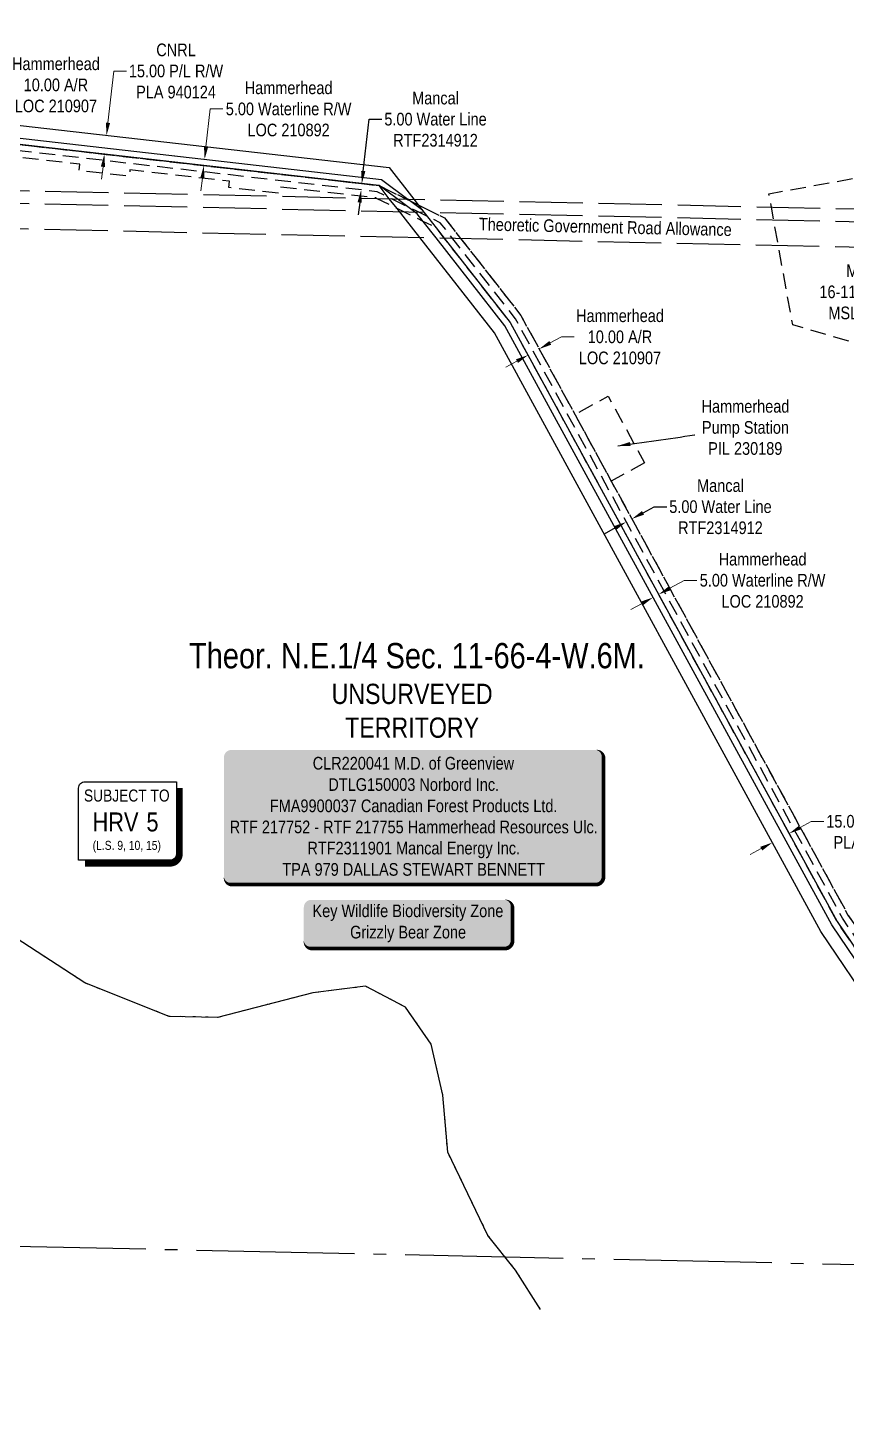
# Model space of a CAD drawing. Extents: x 402981 to 415543, y 6059617 to 6063944.
# Drawn here: x 403968 to 404615, y 6062066 to 6063160 of the extents above; entities that cross this region are included whole.
import ezdxf
from ezdxf.enums import TextEntityAlignment as Align

# ---------------------------------------------------------------- set-up
doc = ezdxf.new("R2010")
doc.units = 0
doc.header["$LTSCALE"] = 5
doc.header["$PDMODE"] = 34
doc.header["$PDSIZE"] = 5
for name, pattern in [('foc-ACCESSROAD', [3.75, 2.5, -1.25]), ('foc-QUARTERLINE', [33, 25, -3, 2, -3]), ('foc-UNSURVEYED', [12.5, 10, -2.5]), ('foc-WHEELTRACKS', [2, 0.4, -1.6])]:
    doc.linetypes.add(name, pattern=pattern)
doc.layers.get('Defpoints').update_dxf_attribs({"color": 9})
for name, color, linetype in [('AS-SURFACE IMPACT', 7, 'Continuous'), ('AS-WILDLIFE-BLOCK', 131, 'Continuous'), ('C-SYMBOL', 7, 'Continuous'), ('CG-NOTES', 7, 'Continuous'), ('CTW', 7, 'Continuous'), ('F-AR', 190, 'foc-ACCESSROAD'), ('F-RW', 190, 'Continuous'), ('F-WS', 190, 'foc-ACCESSROAD'), ('L-QSEC', 8, 'foc-QUARTERLINE'), ('L-ROAD-T', 7, 'Continuous'), ('L-UNS-T', 3, 'Continuous'), ('L-USEC', 7, 'foc-UNSURVEYED'), ('P-TEMP-BLUE', 160, 'Continuous'), ('T-WATER-P3', 160, 'foc-WHEELTRACKS')]:
    doc.layers.add(name, color=color, linetype=linetype)
for name, color, linetype, lineweight in [('F-AR-T', 190, 'Continuous', 9), ('F-RW-T', 190, 'Continuous', 9), ('F-WS-T', 190, 'Continuous', 9)]:
    doc.layers.add(name, color=color, linetype=linetype, lineweight=lineweight)
doc.styles.add('175L', font='ARIALN.TTF', dxfattribs={"height": 20})
doc.styles.add('80', font='ARIALN.TTF', dxfattribs={"height": 10})
doc.styles.add('80CG', font='ARIALN.TTF', dxfattribs={"height": 10})
doc.styles.add('80L', font='ARIALN.TTF', dxfattribs={"height": 10})
doc.styles.add('foc-LtypeFont', font='ARIALN.TTF', dxfattribs={"height": 7.35})
doc.styles.add('HRV', font='ARIALN.TTF', dxfattribs={"height": 3})
doc.linetypes.add('foc-TOPO-flowdirection-NOLINE', pattern='A,0,[">",foc-LtypeFont,S=0.3,R=0,X=0,Y=-0.945],-20,[">",foc-LtypeFont,S=0.3,R=0,X=0,Y=-0.945],0', length=20)
doc.dimstyles.new('Compass 5 000', dxfattribs={"dimscale": 5, "dimtxt": 9, "dimasz": 2, "dimexe": 0.2, "dimexo": 0.0625, "dimgap": 0.5, "dimtad": 0, "dimtih": 1, "dimtoh": 1, "dimzin": 0, "dimdsep": 46, "dimtxsty": '80CG', "dimcen": 0.1, "dimse1": 1, "dimse2": 1, "dimclrd": 256, "dimclrt": 256, "dimaunit": 1, "dimadec": 4, "dimazin": 0, "dimtfac": 0.06, "dimtofl": 0, "dimtmove": 0, "dimatfit": 1, "dimfxl": 0.2, "dimtolj": 1, "dimtzin": 0, "dimlwd": -1, "dimarcsym": 0})

# ---------------------------------------------------------------- blocks, each defined once
blk = doc.blocks.new('*D551')
at = {"layer": 'Defpoints', "color": 0, "transparency": 16777216}
for p in [(404466.7, 6062711.9), (404462.5, 6062709.2), (404466.9, 6062711.5)]:
    blk.add_point(p, dxfattribs=at)
at = {"layer": 'F-RW-T', "color": 14, "transparency": 16777216}
for p, q in [((404475.4, 6062716.7), (404486.9, 6062723)), ((404486.9, 6062723), (404496.9, 6062723)), ((404453.5, 6062704.7), (404444.7, 6062700))]:
    blk.add_line(p, q, dxfattribs=at)
for points in [[(404474.6, 6062718.2), (404476.2, 6062715.2), (404466.7, 6062711.9)], [(404452.7, 6062706.2), (404454.3, 6062703.3), (404462.3, 6062709.5)]]:
    blk.add_solid(points, dxfattribs=at)
at = {"layer": 'F-RW-T', "color": 14, "transparency": 16777216, "insert": (404548.8, 6062723), "char_height": 10, "attachment_point": 5, "style": '80CG'}
blk.add_mtext('\\A1;Hammerhead\\P5.00 Waterline R/W\\PLOC 210892', dxfattribs=at)
blk = doc.blocks.new('*D552')
at = {"layer": 'Defpoints', "color": 0, "transparency": 16777216}
for p in [(404107.8, 6063055.9), (404107.8, 6063050.9), (404108.4, 6063055.9)]:
    blk.add_point(p, dxfattribs=at)
at = {"layer": 'F-RW-T', "color": 14, "transparency": 16777216}
for p, q in [((404108.9, 6063065.9), (404112.3, 6063095.7)), ((404112.3, 6063095.7), (404122.3, 6063095.7)), ((404106.1, 6063041), (404104.9, 6063031.1))]:
    blk.add_line(p, q, dxfattribs=at)
for points in [[(404107.3, 6063066.1), (404110.6, 6063065.7), (404107.8, 6063055.9)], [(404104.4, 6063041.2), (404107.7, 6063040.8), (404107.2, 6063051)]]:
    blk.add_solid(points, dxfattribs=at)
at = {"layer": 'F-RW-T', "color": 14, "transparency": 16777216, "insert": (404174.2, 6063095.7), "char_height": 10, "attachment_point": 5, "style": '80CG'}
blk.add_mtext('\\A1;Hammerhead\\P5.00 Waterline R/W\\PLOC 210892', dxfattribs=at)
blk = doc.blocks.new('*D557')
at = {"layer": 'Defpoints', "color": 0, "transparency": 16777216}
for p in [(403938.9, 6063070.2), (403964.5, 6063067.3), (403963.4, 6063057.3)]:
    blk.add_point(p, dxfattribs=at)
at = {"layer": 'F-AR-T', "transparency": 16777216}
for p, q in [((403940, 6063080.1), (403944, 6063114.7)), ((403944, 6063114.7), (403954, 6063114.7)), ((403936.6, 6063050.3), (403935.5, 6063040.3))]:
    blk.add_line(p, q, dxfattribs=at)
for points in [[(403938.4, 6063080.3), (403941.7, 6063079.9), (403938.9, 6063070.2)], [(403934.9, 6063050.4), (403938.3, 6063050.1), (403937.7, 6063060.2)]]:
    blk.add_solid(points, dxfattribs=at)
at = {"layer": 'F-AR-T', "transparency": 16777216, "insert": (403990.3, 6063114.7), "char_height": 10, "attachment_point": 5, "style": '80CG'}
blk.add_mtext('\\A1;Hammerhead\\P10.00 A/R\\PLOC 210907', dxfattribs=at)
blk = doc.blocks.new('*D558')
at = {"layer": 'Defpoints', "color": 0, "transparency": 16777216}
for p in [(404362.7, 6062902.5), (404371.5, 6062907.3), (404372.2, 6062905.9)]:
    blk.add_point(p, dxfattribs=at)
at = {"layer": 'F-AR-T', "transparency": 16777216}
for p, q in [((404381, 6062910.7), (404389.8, 6062915.5)), ((404389.8, 6062915.5), (404399.8, 6062915.5)), ((404354.7, 6062896.4), (404345.9, 6062891.6))]:
    blk.add_line(p, q, dxfattribs=at)
for points in [[(404380.2, 6062912.2), (404381.8, 6062909.3), (404372.2, 6062905.9)], [(404353.9, 6062897.8), (404355.5, 6062894.9), (404363.5, 6062901.1)]]:
    blk.add_solid(points, dxfattribs=at)
at = {"layer": 'F-AR-T', "transparency": 16777216, "insert": (404436.1, 6062915.5), "char_height": 10, "attachment_point": 5, "style": '80CG'}
blk.add_mtext('\\A1;Hammerhead\\P10.00 A/R\\PLOC 210907', dxfattribs=at)
blk = doc.blocks.new('*D654')
at = {"layer": 'Defpoints', "color": 0, "transparency": 16777216}
for p in [(404567.1, 6062527.7), (404553.9, 6062520.6), (404569.8, 6062522.8)]:
    blk.add_point(p, dxfattribs=at)
at = {"layer": 'F-RW-T', "transparency": 16777216}
for p, q in [((404578.5, 6062527.6), (404587.3, 6062532.4)), ((404587.3, 6062532.4), (404597.3, 6062532.4)), ((404547.8, 6062510.9), (404539, 6062506.1))]:
    blk.add_line(p, q, dxfattribs=at)
for points in [[(404577.7, 6062529.1), (404579.3, 6062526.2), (404569.8, 6062522.8)], [(404547, 6062512.3), (404548.6, 6062509.4), (404556.6, 6062515.7)]]:
    blk.add_solid(points, dxfattribs=at)
at = {"layer": 'F-RW-T', "transparency": 16777216, "insert": (404636.4, 6062532.4), "char_height": 10, "attachment_point": 5, "style": '80CG'}
blk.add_mtext('\\A1;CNRL\\P15.00 P/L R/W\\PPLA 940124', dxfattribs=at)
blk = doc.blocks.new('*D655')
at = {"layer": 'Defpoints', "color": 0, "transparency": 16777216}
for p in [(404015.3, 6063076.6), (404030.3, 6063074.8), (404013.6, 6063061.7)]:
    blk.add_point(p, dxfattribs=at)
at = {"layer": 'F-RW-T', "transparency": 16777216}
for p, q in [((404031.4, 6063084.8), (404036.1, 6063125.7)), ((404036.1, 6063125.7), (404046.1, 6063125.7)), ((404027.5, 6063050), (404026.3, 6063040.1))]:
    blk.add_line(p, q, dxfattribs=at)
for points in [[(404029.8, 6063085), (404033.1, 6063084.6), (404030.3, 6063074.8)], [(404025.8, 6063050.2), (404029.1, 6063049.8), (404028.6, 6063060)]]:
    blk.add_solid(points, dxfattribs=at)
at = {"layer": 'F-RW-T', "transparency": 16777216, "insert": (404085.2, 6063125.7), "char_height": 10, "attachment_point": 5, "style": '80CG'}
blk.add_mtext('\\A1;CNRL\\P15.00 P/L R/W\\PPLA 940124', dxfattribs=at)
blk = doc.blocks.new('*U675')
h = blk.add_hatch(color=255)
edge = h.paths.add_edge_path()
edge.add_line((-144, -54), (144, -54))
edge.add_arc((144, -48), 6, 270, 360)
edge.add_line((150, -48), (150, 46.5))
edge.add_arc((144, 46.5), 6, 0, 90)
edge.add_line((144, 52.5), (-144, 52.5))
edge.add_arc((-144, 46.5), 6, 90, 180)
edge.add_line((-150, 46.5), (-150, -48))
edge.add_arc((-144, -48), 6, 180, 270)
at = {"color": 44, "flags": 128}
blk.add_lwpolyline([(-144, -54, 3, 3, 0), (144, -54, 3, 3, 0.414214), (150, -48, 3, 3, 0), (150, 46.5, 3, 0, 0.414214), (144, 52.5, 0, 0, 0), (-144, 52.5, 0, 0, 0.414214), (-150, 46.5, 0, 0, 0), (-150, -48, 0, 3, 0.414214)], format="xyseb", close=True, dxfattribs=at)
at = {"color": 44, "style": '80'}
blk.add_attdef('ENTER_TEXT_001', (-36, -5), '', height=10, dxfattribs=at)
blk = doc.blocks.new('*U687')
h = blk.add_hatch(color=255)
edge = h.paths.add_edge_path()
edge.add_line((-76.5, -20), (76.5, -20))
edge.add_arc((76.5, -14), 6, 270, 360)
edge.add_line((82.5, -14), (82.5, 12.5))
edge.add_arc((76.5, 12.5), 6, 0, 90)
edge.add_line((76.5, 18.5), (-76.5, 18.5))
edge.add_arc((-76.5, 12.5), 6, 90, 180)
edge.add_line((-82.5, 12.5), (-82.5, -14))
edge.add_arc((-76.5, -14), 6, 180, 270)
at = {"color": 131, "flags": 128}
blk.add_lwpolyline([(-76.5, -20, 3, 3, 0), (76.5, -20, 3, 3, 0.414214), (82.5, -14, 3, 3, 0), (82.5, 12.5, 3, 0, 0.414214), (76.5, 18.5, 0, 0, 0), (-76.5, 18.5, 0, 0, 0.414214), (-82.5, 12.5, 0, 0, 0), (-82.5, -14, 0, 3, 0.414214)], format="xyseb", close=True, dxfattribs=at)
at = {"color": 131, "style": '80'}
blk.add_attdef('ENTER_TEXT_001', (-36, -5), '', height=10, dxfattribs=at)
blk = doc.blocks.new('HRV')
blk.add_lwpolyline([(-35.1, 31.6), (37.2, 31.6), (37.2, -25.5, -0.414214), (32.2, -30.5), (-40.1, -30.5), (-40.1, 26.6, -0.414214)], format="xyb", close=True)
at = {"const_width": 5, "flags": 128}
blk.add_lwpolyline([(-35.1, -33), (32.2, -33, 0.414214), (39.7, -25.5), (39.7, 26.6)], format="xyb", dxfattribs=at)
at = {"style": '80L'}
blk.add_text('SUBJECT TO', height=9.5, dxfattribs=at).set_placement((-2, 13.1), align=Align.BOTTOM_CENTER)
blk.add_attdef('(N.W.1/4 00)', text='', height=7.12, dxfattribs=at).set_placement((-2, -24.4), align=Align.BOTTOM_CENTER)
at = {"layer": 'CTW', "color": 3, "style": 'HRV'}
blk.add_text('HRV', height=15, dxfattribs=at).set_placement((-10.9, -0.2), align=Align.MIDDLE_CENTER)
blk.add_attdef('0', text='', height=15, dxfattribs=at).set_placement((18.3, -0.2), align=Align.MIDDLE_CENTER)
blk = doc.blocks.new('*D703')
at = {"layer": 'Defpoints', "color": 0, "transparency": 16777216}
for p in [(404228.6, 6063032.1), (404229.2, 6063037), (404232.1, 6063036.7)]:
    blk.add_point(p, dxfattribs=at)
at = {"layer": 'P-TEMP-BLUE', "transparency": 16777216}
for p, q in [((404233.2, 6063046.6), (404237.9, 6063087.6)), ((404237.9, 6063087.6), (404247.9, 6063087.6)), ((404230.4, 6063021.8), (404229.2, 6063011.9))]:
    blk.add_line(p, q, dxfattribs=at)
for points in [[(404231.5, 6063046.8), (404234.9, 6063046.5), (404232.1, 6063036.7)], [(404228.7, 6063022), (404232, 6063021.6), (404231.5, 6063031.7)]]:
    blk.add_solid(points, dxfattribs=at)
at = {"layer": 'P-TEMP-BLUE', "transparency": 16777216, "insert": (404290.3, 6063087.6), "char_height": 10, "attachment_point": 5, "style": '80CG'}
blk.add_mtext('\\A1;Mancal\\P5.00 Water Line\\PRTF2314912', dxfattribs=at)
blk = doc.blocks.new('*D704')
at = {"layer": 'Defpoints', "color": 0, "transparency": 16777216}
for p in [(404440.7, 6062769.9), (404445.1, 6062772.3), (404445.5, 6062771.6)]:
    blk.add_point(p, dxfattribs=at)
at = {"layer": 'P-TEMP-BLUE', "transparency": 16777216}
for p, q in [((404454.3, 6062776.4), (404463.1, 6062781.2)), ((404463.1, 6062781.2), (404473.1, 6062781.2)), ((404432.3, 6062764.4), (404423.6, 6062759.6))]:
    blk.add_line(p, q, dxfattribs=at)
for points in [[(404453.5, 6062777.8), (404455.1, 6062774.9), (404445.5, 6062771.6)], [(404431.5, 6062765.9), (404433.1, 6062762.9), (404441.1, 6062769.2)]]:
    blk.add_solid(points, dxfattribs=at)
at = {"layer": 'P-TEMP-BLUE', "transparency": 16777216, "insert": (404515.5, 6062781.2), "char_height": 10, "attachment_point": 5, "style": '80CG'}
blk.add_mtext('\\A1;Mancal\\P5.00 Water Line\\PRTF2314912', dxfattribs=at)

msp = doc.modelspace()

# ---------------------------------------------------------------- linework, layer by layer
at = {"layer": 'F-AR', "flags": 128}
msp.add_lwpolyline([(403673.022, 6063115.313), (403887.434, 6063076.071), (403920.214, 6063072.327), (404245.671, 6063035.159), (404267.302, 6063024.489), (404270.918, 6063022.714), (404276.664, 6063019.882), (404297.34, 6063009.691), (404310.098, 6062993.381), (404357.748, 6062932.515), (404616.303, 6062458.383), (404658.307, 6062396.275), (404705.997, 6062340.523), (404727.364, 6062315.544), (404735.442, 6062306.112), (404780.791, 6062253.161), (404845.842, 6062177.06), (404960.422, 6062043.028), (404961.462, 6062037.517), (404969.947, 6062019.343), (404972.621, 6062013.613), (404968.796, 6062018.078), (404968.457, 6062018.475), (404960.446, 6062027.832), (404949.622, 6062040.49), (404937.779, 6062054.327), (404832.487, 6062177.362), (404784.285, 6062233.681), (404735.126, 6062291.117), (404719.78, 6062309.061), (404705.682, 6062325.543), (404650.347, 6062390.203), (404607.757, 6062453.175), (404349.37, 6062927.001), (404297.186, 6062993.664), (404290.861, 6063001.746), (404280.531, 6063006.838), (404259.866, 6063017.016), (404243.624, 6063025.008), (404242.791, 6063025.426), (404167.306, 6063034.009), (404166.741, 6063029.043), (404127.013, 6063033.559), (404127.578, 6063038.526), (404048.83, 6063047.478), (404048.265, 6063042.512), (404008.538, 6063047.029), (404009.102, 6063051.995), (403920, 6063062.258), (403885.971, 6063066.177), (403674.517, 6063104.879), (403562.25, 6063048.611), (403566.653, 6063039.828), (403573.458, 6063026.275), (403541.436, 6063010.21), (403510.911, 6062994.91), (403502.804, 6063011.056), (403499.702, 6063017.245), (403488.004, 6063011.379), (403433.02, 6062983.855), (403430.419, 6062979.678), (403447.18, 6062969.2), (403427.993, 6062938.397), (403420.203, 6062944.797), (403433.419, 6062966.014), (403416.672, 6062976.449), (403426.068, 6062991.527), (403466.626, 6063011.848), (403508.627, 6063032.9), (403517.587, 6063015.036), (403557.79, 6063035.211), (403555.345, 6063040.076), (403548.833, 6063053.059), (403587.537, 6063072.462), (403601.015, 6063079.218), (403673.022, 6063115.313)], close=True, dxfattribs=at)
at = {"layer": 'F-RW'}
for points in [[(403920.533, 6063087.382), (404253.61, 6063049.343), (404273.158, 6063024.361), (404276.664, 6063019.882), (404279.289, 6063016.53), (404290.861, 6063001.746), (404297.186, 6062993.664), (404349.37, 6062927.001), (404607.757, 6062453.175), (404650.347, 6062390.203), (404705.682, 6062325.543), (404719.78, 6062309.061), (404735.126, 6062291.117), (404784.285, 6062233.681), (404832.487, 6062177.362), (404937.779, 6062054.327)], [(404932.737, 6062037.156), (404812.365, 6062177.816), (404734.653, 6062268.627), (404705.207, 6062303.034), (404638.4, 6062381.102), (404594.934, 6062445.37), (404336.798, 6062918.736), (404277.813, 6062994.088), (404259.866, 6063017.016), (404253.785, 6063024.785), (404245.671, 6063035.159), (403920.214, 6063072.327)]]:
    msp.add_lwpolyline(points, dxfattribs=at)
at = {"layer": 'F-WS', "flags": 128}
for points in [[(404778.337, 6063051.111), (404785.21, 6063013.126), (404790.691, 6062982.832), (404792.286, 6062974.033), (404794.957, 6062959.275), (404801.474, 6062923.246), (404748.239, 6062913.608), (404717.955, 6062908.125), (404663.748, 6062898.311), (404620.872, 6062910.86), (404572.597, 6062925.003), (404561.207, 6062987.89), (404555.722, 6063018.181), (404553.816, 6063028.708), (404632.503, 6063042.961), (404635.704, 6063025.289), (404720.747, 6063040.685), (404751.032, 6063046.168), (404778.337, 6063051.111)], [(404455.568, 6062815.817), (404429.215, 6062801.452), (404400.48, 6062854.15), (404426.832, 6062868.515), (404455.568, 6062815.817)]]:
    msp.add_lwpolyline(points, close=True, dxfattribs=at)
at = {"layer": 'L-QSEC'}
msp.add_line((403936.381, 6062197.061), (404702.622, 6062180.289), dxfattribs=at)
at = {"layer": 'L-USEC'}
for p, q in [((403919.36, 6063032.124), (404720.197, 6063014.59)), ((403919.159, 6063022.084), (404719.986, 6063004.55)), ((403918.719, 6063001.968), (404719.562, 6062984.434))]:
    msp.add_line(p, q, dxfattribs=at)
at = {"layer": 'T-WATER-P3', "linetype": 'foc-TOPO-flowdirection-NOLINE', "flags": 128}
msp.add_lwpolyline([(404373.212, 6062146.506), (404353.574, 6062177.457), (404331.748, 6062204.998), (404299.951, 6062270.849), (404296.15, 6062315.81), (404286.883, 6062356.298), (404266.555, 6062385.475), (404235.011, 6062402.073), (404193.422, 6062396.844), (404118.083, 6062377.34), (404079.922, 6062378.205), (404013.216, 6062404.73), (403958.769, 6062440.098), (403924.433, 6062450.521), (403899.21, 6062467.278), (403866.088, 6062477.666), (403841.378, 6062455.701), (403798.859, 6062410.061), (403786.331, 6062402.257)], dxfattribs=at)
at = {"layer": 'T-WATER-P3', "flags": 128}
msp.add_lwpolyline([(404373.212, 6062146.506), (404353.574, 6062177.457), (404331.748, 6062204.998), (404299.951, 6062270.849), (404296.15, 6062315.81), (404286.883, 6062356.298), (404266.555, 6062385.475), (404235.011, 6062402.073), (404193.422, 6062396.844), (404118.083, 6062377.34), (404079.922, 6062378.205), (404013.216, 6062404.73), (403958.769, 6062440.098), (403924.433, 6062450.521), (403899.21, 6062467.278), (403866.088, 6062477.666), (403841.378, 6062455.701), (403798.859, 6062410.061), (403786.331, 6062402.257)], dxfattribs=at)

# ---------------------------------------------------------------- block references
at = {"layer": 'AS-SURFACE IMPACT'}
ref = msp.add_blockref('*U675', (404273.043, 6062536.426), dxfattribs=at)
ref.add_attrib('ENTER_TEXT_001', 'CLR220041 M.D. of Greenview', (404193.231, 6062573.396), dxfattribs={"layer": '0', "color": 44, "height": 10, "style": '80'})
ref.add_attrib('ENTER_TEXT_002', 'DTLG150003 Norbord Inc.', (404205.605, 6062556.552), dxfattribs={"layer": '0', "color": 44, "height": 10, "style": '80'})
ref.add_attrib('ENTER_TEXT_003', 'FMA9900037 Canadian Forest Products Ltd.', (404159.377, 6062539.708), dxfattribs={"layer": '0', "color": 44, "height": 10, "style": '80'})
ref.add_attrib('ENTER_TEXT_004', 'RTF 217752 - RTF 217755 Hammerhead Resources Ulc.', (404127.61, 6062523), dxfattribs={"layer": '0', "color": 44, "height": 10, "style": '80'})
ref.add_attrib('ENTER_TEXT_005', 'RTF2311901 Mancal Energy Inc.', (404189.036, 6062506.293), dxfattribs={"layer": '0', "color": 44, "height": 10, "style": '80'})
ref.add_attrib('ENTER_TEXT_006', 'TPA 979 DALLAS STEWART BENNETT', (404169.251, 6062489.449), dxfattribs={"layer": '0', "color": 44, "height": 10, "style": '80'})
at = {"layer": 'AS-WILDLIFE-BLOCK'}
ref = msp.add_blockref('*U687', (404268.686, 6062451.877), dxfattribs=dict(at, xscale=0.999617, yscale=0.999617, zscale=0.999617))
ref.add_attrib('ENTER_TEXT_001', 'Key Wildlife Biodiversity Zone', (404193.091, 6062456.682), dxfattribs={"layer": '0', "color": 131, "height": 9.99617, "style": '80'})
ref.add_attrib('ENTER_TEXT_002', 'Grizzly Bear Zone', (404222.793, 6062439.844), dxfattribs={"layer": '0', "color": 131, "height": 9.99617, "style": '80'})
at = {"layer": 'CG-NOTES'}
msp.add_blockref('HRV', (404048.309, 6062532.152), dxfattribs=at).add_auto_attribs({'(N.W.1/4 00)': '(L.S. 9, 10, 15)', '0': '5'})

# ---------------------------------------------------------------- texts
at = {"layer": 'C-SYMBOL', "color": 3, "style": '175L'}
msp.add_text('Theor. N.E.1/4 Sec. 11-66-4-W.6M.', height=20, dxfattribs=at).set_placement((404275.637, 6062647.446), align=Align.BOTTOM_CENTER)
at = {"layer": 'L-ROAD-T', "style": '80L'}
msp.add_text('Theoretic Government Road Allowance', height=9.99581, rotation=358.712285, dxfattribs=at).set_placement((404424.492, 6063002.461), align=Align.MIDDLE_CENTER)
at = {"layer": 'L-UNS-T', "color": 3, "insert": (404271.791, 6062619.771), "char_height": 16, "attachment_point": 5, "style": '80L'}
msp.add_mtext_dynamic_manual_height_columns('UNSURVEYED TERRITORY', width=126.36078, gutter_width=47.48, heights=[0], dxfattribs=at)

# ---------------------------------------------------------------- dimensions: what is measured, and where the dimension line sits
at = {"layer": 'F-AR-T'}
dim = msp.add_linear_dim(base=(403938.874, 6063070.196), p1=(403963.393, 6063057.26), p2=(403964.536, 6063067.265), angle=83.484866, text='Hammerhead\\P10.00 A/R\\PLOC 210907', dimstyle='Compass 5 000', dxfattribs=at)
dim.commit()
dim.dimension.update_dxf_attribs({"geometry": '*D557', "text_midpoint": (403990.298, 6063114.744), "dimtype": 161})
dim = msp.add_aligned_dim(p1=(404362.72, 6062902.518), p2=(404371.496, 6062907.304), distance=-1.567, text='Hammerhead\\P10.00 A/R\\PLOC 210907', dimstyle='Compass 5 000', dxfattribs=at)
dim.commit()
dim.dimension.update_dxf_attribs({"geometry": '*D558', "text_midpoint": (404436.142, 6062915.504)})
at = {"layer": 'F-RW-T'}
dim = msp.add_linear_dim(base=(404030.292, 6063074.847), p1=(404013.622, 6063061.659), p2=(404015.324, 6063076.556), angle=83.484861, text='CNRL\\P15.00 P/L R/W\\PPLA 940124', dimstyle='Compass 5 000', dxfattribs=at)
dim.commit()
dim.dimension.update_dxf_attribs({"geometry": '*D655', "text_midpoint": (404085.191, 6063125.745), "dimtype": 161})
for base, p1, p2, angle, picture, middle in [((404107.779, 6063055.937), (404107.786, 6063050.906), (404108.353, 6063055.872), 83.484793, '*D552', (404174.195, 6063095.666)), ((404466.658, 6062711.92), (404462.472, 6062709.157), (404466.86, 6062711.549), 28.604551, '*D551', (404548.786, 6062722.962))]:
    dim = msp.add_linear_dim(base=base, p1=p1, p2=p2, angle=angle, text='Hammerhead\\P5.00 Waterline R/W\\PLOC 210892', dimstyle='Compass 5 000', override={"dimclrd": 14, "dimclrt": 14}, dxfattribs=at)
    dim.commit()
    dim.dimension.update_dxf_attribs({"geometry": picture, "text_midpoint": middle, "dimtype": 161})
dim = msp.add_aligned_dim(p1=(404553.936, 6062520.55), p2=(404567.101, 6062527.729), distance=-5.56, text='CNRL\\P15.00 P/L R/W\\PPLA 940124', dimstyle='Compass 5 000', dxfattribs=at)
dim.commit()
dim.dimension.update_dxf_attribs({"geometry": '*D654', "text_midpoint": (404636.408, 6062532.423)})
at = {"layer": 'P-TEMP-BLUE'}
dim = msp.add_linear_dim(base=(404232.061, 6063036.713), p1=(404228.624, 6063032.075), p2=(404229.191, 6063037.041), angle=83.484875, text='Mancal\\P5.00 Water Line\\PRTF2314912', dimstyle='Compass 5 000', dxfattribs=at)
dim.commit()
dim.dimension.update_dxf_attribs({"geometry": '*D703', "text_midpoint": (404290.334, 6063087.594), "dimtype": 161})

# ---------------------------------------------------------------- next in the draw order: texts
at = {"layer": 'F-WS-T', "char_height": 9.99977, "attachment_point": 1, "style": '80L', "bg_fill": 2}
for s, width, insert in [('\\pi21.85764;Mancal\\P\\pi0.64735;16-11 (Surface)\\P\\pi7.72768;MSL 141322', 78.96004, (404593.062, 6062972.796)), ('\\pi0.47558;Hammerhead\\P\\pi0.76548;Pump Station\\P\\pi5.70738;PIL 230189', 68.62354, (404500.125, 6062865.597))]:
    msp.add_mtext_dynamic_manual_height_columns(s, width=width, gutter_width=49.979, heights=[0], dxfattribs=dict(at, insert=insert))

# ---------------------------------------------------------------- next in the draw order: linework, layer by layer
at = {"layer": 'F-AR', "color": 160, "flags": 128}
msp.add_lwpolyline([(403407.676, 6062952.57), (403403.429, 6062955.206), (403416.672, 6062976.449), (403426.068, 6062991.527), (403466.626, 6063011.848), (403508.627, 6063032.9), (403524.295, 6063040.755), (403548.833, 6063053.059), (403587.537, 6063072.462), (403601.015, 6063079.218), (403673.022, 6063115.313), (403887.434, 6063076.071), (403920.214, 6063072.327), (404245.671, 6063035.159), (404267.302, 6063024.489), (404270.918, 6063022.714), (404276.664, 6063019.882), (404297.324, 6063009.698), (404310.098, 6062993.381), (404357.748, 6062932.515), (404616.303, 6062458.383), (404658.307, 6062396.275), (404705.997, 6062340.523), (404727.364, 6062315.543), (404735.442, 6062306.112), (404780.791, 6062253.161), (404845.842, 6062177.061), (404961.399, 6062041.886), (404925.161, 6062242.248), (404801.805, 6062923.735), (404792.213, 6062976.764), (404761.794, 6062971.261), (404760.904, 6062976.18), (404796.242, 6062982.572), (404806.723, 6062924.625), (404930.079, 6062243.138), (404969.605, 6062024.594), (404842.043, 6062173.813), (404776.995, 6062249.91), (404731.646, 6062302.86), (404723.566, 6062312.295), (404702.199, 6062337.274), (404654.326, 6062393.241), (404612.029, 6062455.78), (404353.558, 6062929.759), (404306.163, 6062990.3), (404294.092, 6063005.72), (404274.454, 6063015.399), (404268.712, 6063018.229), (404265.095, 6063020.004), (404244.24, 6063030.292), (403919.647, 6063067.361), (403886.7, 6063071.124), (403673.767, 6063110.096), (403603.255, 6063074.75), (403589.777, 6063067.994), (403551.073, 6063048.591), (403526.535, 6063036.287), (403510.867, 6063028.432), (403468.865, 6063007.379), (403429.566, 6062987.689), (403420.913, 6062973.805), (403407.676, 6062952.57)], close=True, dxfattribs=at)
at = {"layer": 'F-RW', "color": 14}
for points in [[(403920.32, 6063077.346), (404247.572, 6063039.972), (404268.551, 6063024.462), (404270.919, 6063022.717), (404279.29, 6063016.532), (404290.861, 6063001.747), (404297.184, 6062993.664), (404349.37, 6062927.001), (404607.757, 6062453.175), (404650.347, 6062390.203), (404705.682, 6062325.543), (404719.777, 6062309.054), (404735.126, 6062291.117), (404784.283, 6062233.678), (404832.472, 6062177.362), (404937.779, 6062054.327)], [(404932.781, 6062052.48), (404825.763, 6062177.513), (404734.968, 6062283.601), (404715.975, 6062305.791), (404705.523, 6062318.01), (404646.367, 6062387.167), (404603.484, 6062450.571), (404345.18, 6062924.244), (404290.727, 6062993.806), (404280.531, 6063006.839), (404275.771, 6063012.922), (404259.884, 6063024.652), (404245.671, 6063035.159), (403920.214, 6063072.327)]]:
    msp.add_lwpolyline(points, dxfattribs=at)

# ---------------------------------------------------------------- next in the draw order: dimensions: what is measured, and where the dimension line sits
at = {"layer": 'P-TEMP-BLUE'}
dim = msp.add_aligned_dim(p1=(404440.707, 6062769.946), p2=(404445.095, 6062772.339), distance=-0.868, text='Mancal\\P5.00 Water Line\\PRTF2314912', dimstyle='Compass 5 000', dxfattribs=at)
dim.commit()
dim.dimension.update_dxf_attribs({"geometry": '*D704', "text_midpoint": (404515.532, 6062781.152)})

# ---------------------------------------------------------------- next in the draw order: leaders
at = {"layer": 'F-WS-T', "path_type": 1}
msp.add_leader([(404434.364, 6062829.339), (404495.071, 6062837.955)], dimstyle='Compass 5 000', override={"dimgap": 0.5, "dimtad": 0}, dxfattribs=at)

doc.saveas('drawing.dxf')
